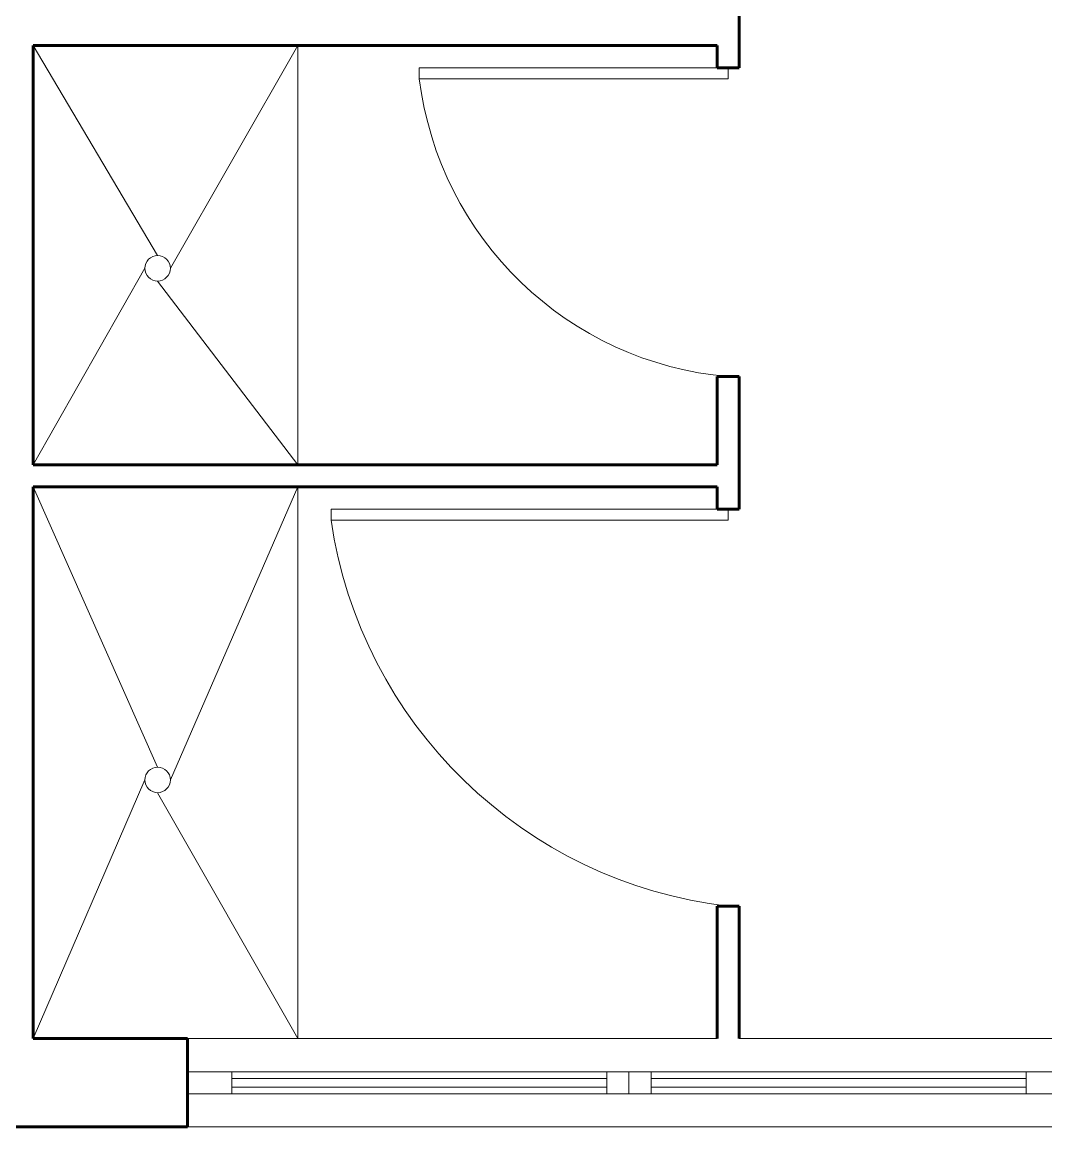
# Model space of a CAD drawing. Header units: millimetres. Extents: x 72 to 2826, y -203 to 794.
# Drawn here: x 1780.099 to 1782.419, y 362.98 to 365.483 of the extents above; entities that cross this region are included whole.
import ezdxf

# ---------------------------------------------------------------- set-up
doc = ezdxf.new("R2010")
doc.units = ezdxf.units.MM
for name, color, linetype, lineweight in [('envolvente', 164, 'Continuous', 60), ('mobiliario', 252, 'Continuous', 9), ('puertas', 15, 'Continuous', 9), ('ventanas', 132, 'Continuous', 9)]:
    doc.layers.add(name, color=color, linetype=linetype, lineweight=lineweight)

msp = doc.modelspace()

# ---------------------------------------------------------------- linework, layer by layer
at = {"layer": 'envolvente'}
for p, q in [((1781.7239, 365.5801), (1781.7239, 365.3801)), ((1780.1239, 364.4801), (1780.1239, 365.4301)), ((1781.6739, 365.4301), (1780.1239, 365.4301)), ((1781.6739, 365.3801), (1781.6739, 365.4301)), ((1781.7239, 365.3801), (1781.6739, 365.3801)), ((1781.6739, 364.4801), (1781.6739, 364.6801)), ((1781.7239, 364.6801), (1781.6739, 364.6801)), ((1781.7239, 364.3801), (1781.7239, 364.6801)), ((1781.6739, 364.4801), (1780.1239, 364.4801)), ((1780.1239, 363.1801), (1780.1239, 364.4301)), ((1781.6739, 364.4301), (1780.1239, 364.4301)), ((1781.6739, 364.3801), (1781.6739, 364.4301)), ((1781.7239, 364.3801), (1781.6739, 364.3801)), ((1781.6739, 363.1801), (1781.6739, 363.4801)), ((1781.7239, 363.4801), (1781.6739, 363.4801)), ((1781.7239, 363.1801), (1781.7239, 363.4801)), ((1780.1239, 363.1801), (1780.4739, 363.1801)), ((1780.4739, 363.1801), (1780.4739, 362.9801)), ((1779.4739, 362.9801), (1780.4739, 362.9801))]:
    msp.add_line(p, q, dxfattribs=at)
at = {"layer": 'envolvente', "lineweight": 9}
for p, q in [((1780.4739, 363.1801), (1781.6739, 363.1801)), ((1781.7239, 363.1801), (1782.9239, 363.1801)), ((1784.4739, 362.9801), (1780.4739, 362.9801))]:
    msp.add_line(p, q, dxfattribs=at)
at = {"layer": 'mobiliario'}
for p, q in [((1780.1239, 365.4301), (1780.406, 364.9545)), ((1780.7239, 365.4301), (1780.4349, 364.9255)), ((1780.7239, 364.4801), (1780.7239, 365.4301)), ((1780.1239, 364.4801), (1780.3771, 364.9255)), ((1780.7239, 364.4801), (1780.406, 364.8966)), ((1780.1239, 364.4301), (1780.406, 363.7952)), ((1780.7239, 364.4301), (1780.4349, 363.7663)), ((1780.7239, 363.1801), (1780.7239, 364.4301)), ((1780.1239, 363.1801), (1780.3771, 363.7663)), ((1780.7239, 363.1801), (1780.406, 363.7374))]:
    msp.add_line(p, q, dxfattribs=at)
for centre in [(1780.406, 364.9255), (1780.406, 363.7663)]:
    msp.add_circle(centre, 0.0289, dxfattribs=at)
at = {"layer": 'puertas'}
for points in [[(1781.6989, 365.3801), (1781.6989, 365.3551), (1780.9989, 365.3551), (1780.9989, 365.3801)], [(1781.6989, 364.3801), (1781.6989, 364.3551), (1780.7989, 364.3551), (1780.7989, 364.3801)]]:
    msp.add_lwpolyline(points, close=True, dxfattribs=at)
for centre, radius, start, end in [((1781.7655, 365.4496), 0.7724, 187.0305, 265.0528), ((1781.8195, 364.5045), 1.0315, 188.3292, 263.2846)]:
    msp.add_arc(centre, radius, start, end, dxfattribs=at)
at = {"layer": 'ventanas'}
for p, q in [((1780.4739, 363.1051), (1782.4739, 363.1051)), ((1780.5739, 363.0551), (1780.5739, 363.1051)), ((1781.4239, 363.1051), (1781.4239, 363.0551)), ((1781.4739, 363.1051), (1781.4739, 363.0551)), ((1781.5239, 363.1051), (1781.5239, 363.0551)), ((1782.3739, 363.1051), (1782.3739, 363.0551)), ((1781.4239, 363.0901), (1780.5739, 363.0901)), ((1782.3739, 363.0901), (1781.5239, 363.0901)), ((1782.4739, 363.0551), (1780.4739, 363.0551)), ((1781.4239, 363.0701), (1780.5739, 363.0701)), ((1782.3739, 363.0701), (1781.5239, 363.0701))]:
    msp.add_line(p, q, dxfattribs=at)

doc.saveas('drawing.dxf')
